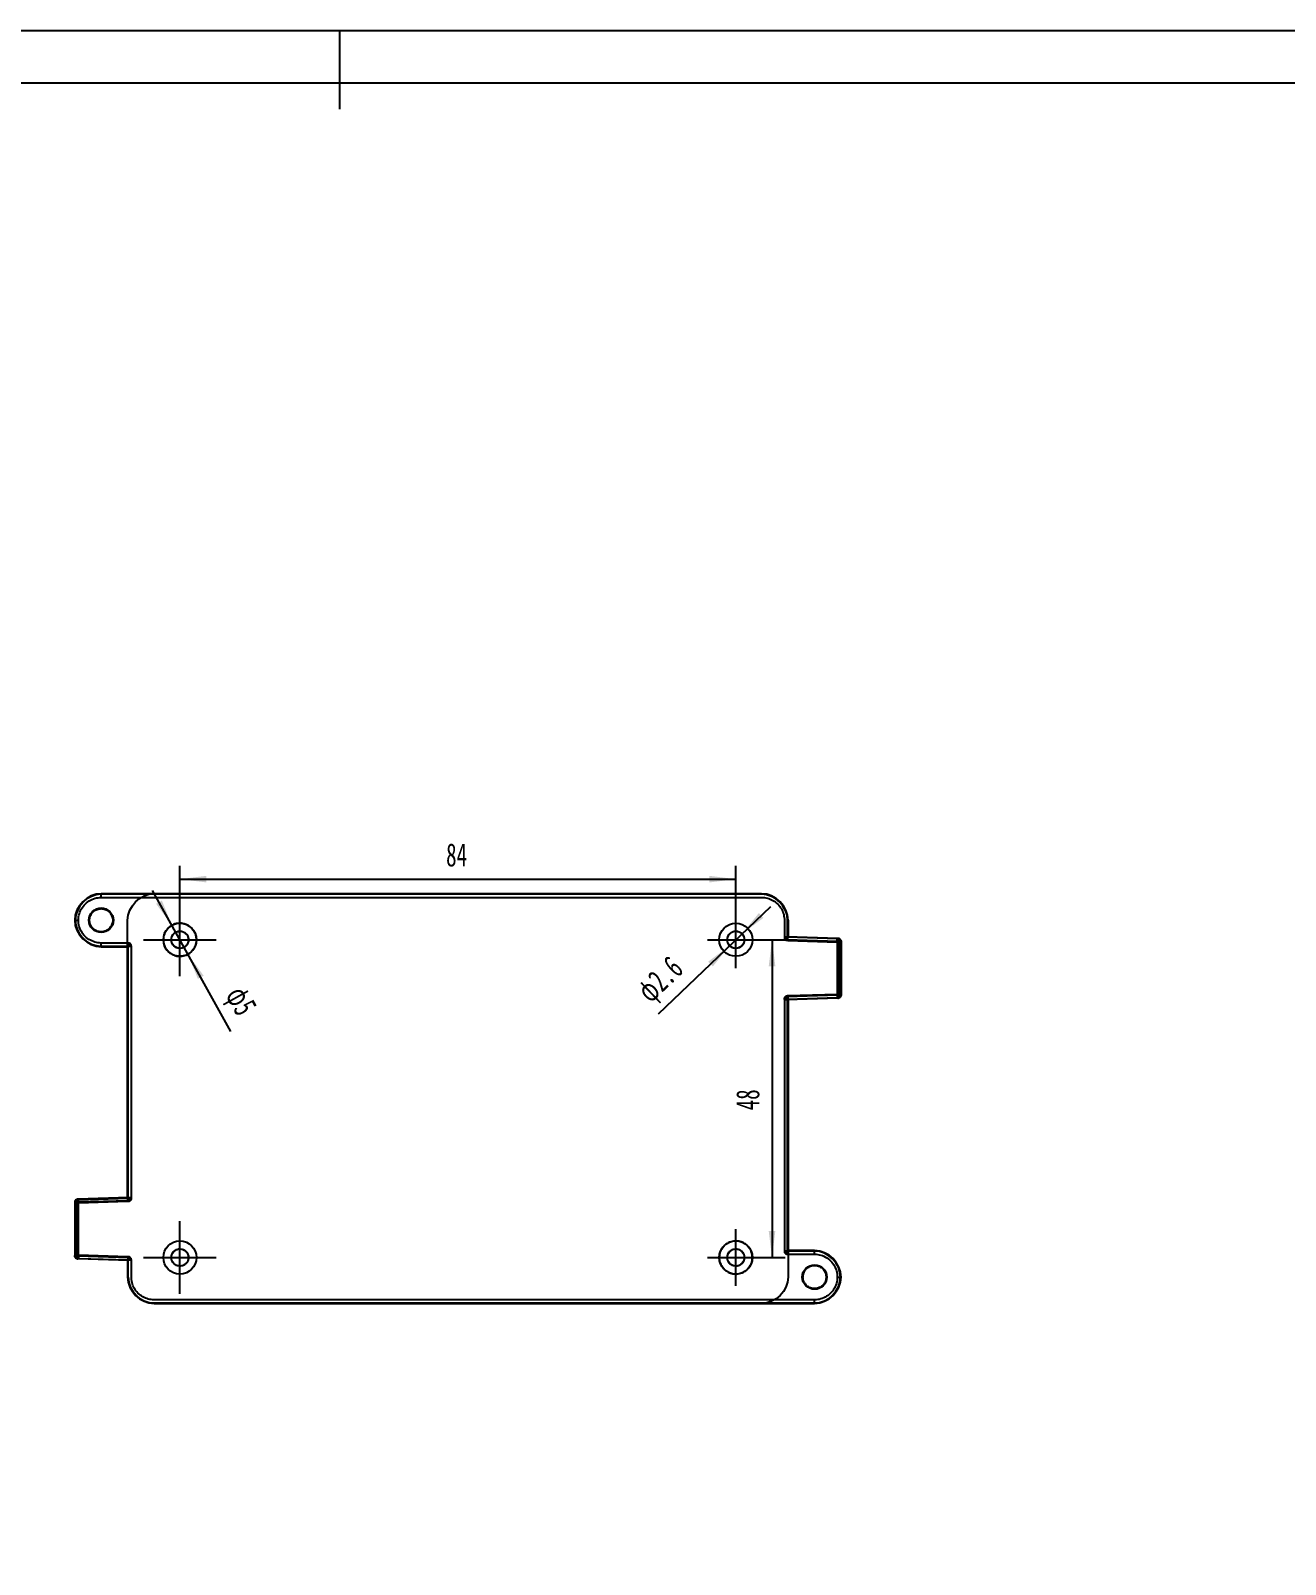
# Model space of a CAD drawing. Header units: millimetres. Extents: x 740 to 1405, y -292 to 177.
# Drawn here: x 1025.5 to 1215, y -54.2 to 177.5 of the extents above; entities that cross this region are included whole.
import ezdxf

# ---------------------------------------------------------------- set-up
doc = ezdxf.new("R2010")
doc.units = ezdxf.units.MM
doc.linetypes.add('EB_DASHDOT', pattern=[39, 30, -3, 3, -3])
doc.layers.get('0').update_dxf_attribs({"lineweight": 0})
for name, color, linetype, lineweight in [('CAXA1', 1, 'EB_DASHDOT', 25), ('CAXA4', 3, 'Continuous', 25), ('图框_内框线', 5, 'Continuous', 50), ('图框_外框线', 7, 'Continuous', 0)]:
    doc.layers.add(name, color=color, linetype=linetype, lineweight=lineweight)
doc.styles.add('标准', font='', dxfattribs={"width": 0.667})
doc.styles.get('标准').set_extended_font_data('FangSong_GB2312')
doc.dimstyles.new('标准', dxfattribs={"dimtxt": 3.5, "dimasz": 4, "dimexe": 2, "dimexo": 0, "dimtad": 1, "dimdsep": 46, "dimtxsty": '标准', "dimcen": 0, "dimdle": 6, "dimazin": 2, "dimtfac": 1, "dimtdec": 3, "dimtmove": 0, "dimatfit": 3, "dimfxl": 0, "dimtolj": 1, "dimtzin": 0, "dimarcsym": 0})

# ---------------------------------------------------------------- blocks, each defined once
blk = doc.blocks.new('*CAXBLOCK78')
at = {"layer": 'CAXA4', "linetype": 'Continuous', "lineweight": 25}
for points in [[(1137.49, 40.13), (1136.99, 36.13), (1137.99, 36.13)], [(1137.49, -7.87), (1136.99, -3.87), (1137.99, -3.87)]]:
    blk.add_hatch(color=0, dxfattribs=at).paths.add_polyline_path(points, flags=0)
at = {"layer": 'CAXA4', "color": 0, "linetype": 'Continuous', "lineweight": 25}
for p, q in [((1136.32, 40.13), (1139.49, 40.13)), ((1137.49, 40.13), (1137.49, -7.87)), ((1136.32, -7.87), (1139.49, -7.87))]:
    blk.add_line(p, q, dxfattribs=at)
at = {"layer": 'CAXA4', "color": 0, "linetype": 'Continuous', "lineweight": 25, "insert": (1132.07, 14.36), "char_height": 3.5, "attachment_point": 1, "rotation": 90, "style": '标准'}
blk.add_mtext('\\fFangSong_GB2312|b0|i0|p34;48', dxfattribs=at)
blk = doc.blocks.new('*CAXBLOCK89')
at = {"layer": 'CAXA4', "linetype": 'Continuous', "lineweight": 25}
for points in [[(1048.02, 49.29), (1052.02, 48.79), (1052.02, 49.79)], [(1132.02, 49.29), (1128.02, 48.79), (1128.02, 49.79)]]:
    blk.add_hatch(color=0, dxfattribs=at).paths.add_polyline_path(points, flags=0)
at = {"layer": 'CAXA4', "color": 0, "linetype": 'Continuous', "lineweight": 25}
for p, q in [((1048.02, 45.63), (1048.02, 51.29)), ((1132.02, 44.43), (1132.02, 51.29)), ((1048.02, 49.29), (1132.02, 49.29))]:
    blk.add_line(p, q, dxfattribs=at)
at = {"layer": 'CAXA4', "color": 0, "linetype": 'Continuous', "lineweight": 25, "insert": (1088.24, 54.71), "char_height": 3.5, "attachment_point": 1, "style": '标准'}
blk.add_mtext('\\fFangSong_GB2312|b0|i0|p34;84', dxfattribs=at)
blk = doc.blocks.new('*CAXBLOCK1617')
at = {"layer": 'CAXA4', "linetype": 'Continuous', "lineweight": 25}
for points in [[(1046.8, 42.32), (1045.3, 46.05), (1044.42, 45.57)], [(1049.23, 37.95), (1051.61, 34.69), (1050.74, 34.21)]]:
    blk.add_hatch(color=0, dxfattribs=at).paths.add_polyline_path(points, flags=0)
at = {"layer": 'CAXA4', "color": 0, "linetype": 'Continuous', "lineweight": 25}
blk.add_line((1055.73, 26.25), (1043.89, 47.56), dxfattribs=at)
at = {"layer": 'CAXA4', "color": 0, "linetype": 'Continuous', "lineweight": 25, "insert": (1057.88, 33.53), "char_height": 3.5, "attachment_point": 1, "rotation": 299.0671, "style": '标准'}
blk.add_mtext('\\fFangSong_GB2312|b0|i0|p34;φ5', dxfattribs=at)
blk = doc.blocks.new('*CAXBLOCK1718')
at = {"layer": 'CAXA4', "linetype": 'Continuous', "lineweight": 25}
for points in [[(1132.96, 41.03), (1136.19, 43.44), (1135.5, 44.16)], [(1131.08, 39.23), (1128.54, 36.1), (1127.84, 36.82)]]:
    blk.add_hatch(color=0, dxfattribs=at).paths.add_polyline_path(points, flags=0)
at = {"layer": 'CAXA4', "color": 0, "linetype": 'Continuous', "lineweight": 25}
blk.add_line((1120.32, 28.92), (1137.29, 45.18), dxfattribs=at)
at = {"layer": 'CAXA4', "color": 0, "linetype": 'Continuous', "lineweight": 25, "insert": (1116.7, 32.96), "char_height": 3.5, "attachment_point": 1, "rotation": 43.7844, "style": '标准'}
blk.add_mtext('\\fFangSong_GB2312|b0|i0|p34;φ2.6', dxfattribs=at)

msp = doc.modelspace()

# ---------------------------------------------------------------- linework, layer by layer
at = {"linetype": 'Continuous', "lineweight": 25}
for p, q in [((1036.117, 46.519), (1036.117, 47.081)), ((1135.917, 47.081), (1036.117, 47.081)), ((1135.917, 46.998), (1036.117, 46.998)), ((1036.117, 46.519), (1135.917, 46.519)), ((1032.117, 43.081), (1032.679, 43.081)), ((1040.117, 1.181), (1040.117, 43.081)), ((1139.355, 43.081), (1139.355, 40.549)), ((1139.835, 40.501), (1139.835, 43.081)), ((1139.917, 43.081), (1139.917, 40.581)), ((1036.117, 39.081), (1036.117, 39.642)), ((1040.151, 39.642), (1036.117, 39.642)), ((1040.538, 39.502), (1040.117, 39.081)), ((1040.151, 39.642), (1040.151, 39.163)), ((1040.36, 39.614), (1040.151, 39.642)), ((1139.355, 40.549), (1139.835, 40.549)), ((1139.355, 40.549), (1139.382, 40.343)), ((1139.49, 40.167), (1139.917, 40.581)), ((1139.663, 40.053), (1139.868, 40.02)), ((1147.447, 39.866), (1139.724, 40.107)), ((1147.432, 40.346), (1139.741, 40.586)), ((1147.35, 40.266), (1139.835, 40.501)), ((1139.868, 40.02), (1139.883, 40.499)), ((1139.868, 40.02), (1147.335, 39.787)), ((1147.335, 39.787), (1147.35, 40.266)), ((1147.335, 39.787), (1147.355, 39.766)), ((1147.35, 40.266), (1147.432, 40.346)), ((1147.355, 39.766), (1147.835, 39.766)), ((1147.355, 39.766), (1147.355, 31.895)), ((1147.542, 40.325), (1147.433, 40.346)), ((1147.917, 39.846), (1147.467, 39.846)), ((1147.467, 39.846), (1147.467, 31.815)), ((1147.917, 39.846), (1147.835, 39.766)), ((1147.835, 31.895), (1147.835, 39.766)), ((1147.917, 39.846), (1147.917, 31.815)), ((1036.117, 39.163), (1040.199, 39.163)), ((1036.117, 39.081), (1040.117, 39.081)), ((1040.199, 1.101), (1040.199, 39.163)), ((1040.679, 39.115), (1040.199, 39.115)), ((1040.679, 39.115), (1040.651, 39.324)), ((1040.679, 1.149), (1040.679, 39.115)), ((1139.382, 31.318), (1139.355, 31.112)), ((1139.355, 31.112), (1139.835, 31.112)), ((1139.355, 31.112), (1139.355, -6.854)), ((1139.49, 31.494), (1139.917, 31.081)), ((1139.868, 31.641), (1139.663, 31.608)), ((1139.724, 31.554), (1147.447, 31.795)), ((1147.432, 31.315), (1139.741, 31.075)), ((1139.835, 31.16), (1147.35, 31.395)), ((1139.835, -6.902), (1139.835, 31.16)), ((1147.335, 31.875), (1139.868, 31.641)), ((1139.868, 31.641), (1139.883, 31.162)), ((1139.917, 31.081), (1139.917, -10.819)), ((1147.355, 31.895), (1147.335, 31.875)), ((1147.335, 31.875), (1147.35, 31.395)), ((1147.432, 31.315), (1147.35, 31.395)), ((1147.355, 31.895), (1147.835, 31.895)), ((1147.433, 31.315), (1147.542, 31.336)), ((1147.917, 31.815), (1147.467, 31.815)), ((1147.917, 31.815), (1147.835, 31.895)), ((1032.117, 0.446), (1032.117, -7.585)), ((1032.117, 0.446), (1032.199, 0.366)), ((1032.117, 0.446), (1032.567, 0.446)), ((1032.199, 0.366), (1032.199, -7.505)), ((1032.679, 0.366), (1032.199, 0.366)), ((1032.601, 0.946), (1032.492, 0.925)), ((1032.567, -7.585), (1032.567, 0.446)), ((1040.309, 0.707), (1032.586, 0.466)), ((1040.294, 1.186), (1032.601, 0.946)), ((1032.601, 0.946), (1032.683, 0.866)), ((1032.679, 0.366), (1032.698, 0.387)), ((1032.679, -7.505), (1032.679, 0.366)), ((1032.683, 0.866), (1040.199, 1.101)), ((1032.698, 0.387), (1032.683, 0.866)), ((1032.698, 0.387), (1040.166, 0.62)), ((1040.544, 0.767), (1040.117, 1.181)), ((1040.166, 0.62), (1040.151, 1.099)), ((1040.166, 0.62), (1040.371, 0.653)), ((1040.679, 1.149), (1040.199, 1.149)), ((1040.652, 0.943), (1040.679, 1.149)), ((1139.355, -6.854), (1139.835, -6.854)), ((1139.355, -6.854), (1139.383, -7.063)), ((1139.495, -7.241), (1139.917, -6.819)), ((1143.917, -6.902), (1139.835, -6.902)), ((1139.883, -7.381), (1139.883, -6.902)), ((1143.917, -6.819), (1139.917, -6.819)), ((1143.917, -7.381), (1143.917, -6.819)), ((1032.117, -7.585), (1032.199, -7.505)), ((1032.117, -7.585), (1032.567, -7.585)), ((1032.679, -7.505), (1032.199, -7.505)), ((1032.492, -8.064), (1032.601, -8.085)), ((1032.586, -7.605), (1040.309, -7.846)), ((1032.683, -8.005), (1032.601, -8.085)), ((1040.294, -8.325), (1032.601, -8.085)), ((1032.698, -7.525), (1032.679, -7.505)), ((1032.698, -7.525), (1032.683, -8.005)), ((1032.683, -8.005), (1040.199, -8.24)), ((1040.166, -7.759), (1032.698, -7.525)), ((1040.544, -7.906), (1040.117, -8.319)), ((1040.117, -8.319), (1040.117, -10.819)), ((1040.166, -7.759), (1040.151, -8.238)), ((1040.371, -7.792), (1040.166, -7.759)), ((1040.199, -10.819), (1040.199, -8.24)), ((1040.679, -8.288), (1040.199, -8.288)), ((1040.679, -8.288), (1040.652, -8.082)), ((1040.679, -10.819), (1040.679, -8.288)), ((1139.673, -7.353), (1139.883, -7.381)), ((1139.883, -7.381), (1143.917, -7.381)), ((1147.355, -10.819), (1147.917, -10.819)), ((1143.917, -14.258), (1044.117, -14.258)), ((1044.117, -14.737), (1143.917, -14.737)), ((1044.117, -14.819), (1143.917, -14.819)), ((1094.017, -14.785), (1086.017, -14.785)), ((1143.917, -14.819), (1143.917, -14.258))]:
    msp.add_line(p, q, dxfattribs=at)
for points in [[(1147.917, 39.845), (1147.9, 39.951), (1147.87, 40.047), (1147.827, 40.13), (1147.773, 40.197)], [(1147.773, 31.464), (1147.827, 31.531), (1147.87, 31.614), (1147.9, 31.71), (1147.917, 31.816)], [(1032.261, 0.797), (1032.207, 0.73), (1032.163, 0.647), (1032.133, 0.551), (1032.117, 0.445)], [(1032.117, -7.584), (1032.133, -7.69), (1032.163, -7.786), (1032.207, -7.869), (1032.261, -7.936)]]:
    msp.add_lwpolyline(points, dxfattribs=at)
for centre, radius in [((1036.117, 43.081), 1.85), ((1048.017, 40.131), 2.5), ((1132.017, 40.131), 2.5), ((1048.017, 40.131), 1.3), ((1132.017, 40.131), 1.3), ((1048.017, -7.869), 2.5), ((1048.017, -7.869), 1.3), ((1132.017, -7.869), 2.5), ((1132.017, -7.869), 1.3), ((1143.917, -10.819), 1.85)]:
    msp.add_circle(centre, radius, dxfattribs=at)
for centre, start, end in [((1040.188, 39.145), 45.58393, 69.86548), ((1040.181, 39.152), 20.13452, 44.41606)]:
    msp.add_arc(centre, 0.5, start, end, dxfattribs=at)
for points in [[(1036.117, 47.081), (1034.022, 47.081), (1032.117, 45.175), (1032.117, 43.081)], [(1036.117, 46.998), (1034.066, 46.998), (1032.199, 45.132), (1032.199, 43.081)], [(1040.117, 43.081), (1040.117, 45.175), (1042.022, 47.081), (1044.117, 47.081)], [(1139.917, 43.081), (1139.917, 45.175), (1138.011, 47.081), (1135.917, 47.081)], [(1139.835, 43.081), (1139.835, 45.132), (1137.968, 46.998), (1135.917, 46.998)], [(1032.117, 43.081), (1032.117, 40.986), (1034.022, 39.081), (1036.117, 39.081)], [(1032.199, 43.081), (1032.199, 41.029), (1034.066, 39.163), (1036.117, 39.163)], [(1147.432, 40.346), (1147.664, 40.338), (1147.917, 40.078), (1147.917, 39.846)], [(1147.917, 31.815), (1147.917, 31.583), (1147.664, 31.323), (1147.432, 31.315)], [(1032.601, 0.946), (1032.369, 0.938), (1032.117, 0.678), (1032.117, 0.446)], [(1147.917, -10.819), (1147.917, -8.725), (1146.011, -6.819), (1143.917, -6.819)], [(1147.835, -10.819), (1147.835, -8.768), (1145.968, -6.902), (1143.917, -6.902)], [(1032.601, -8.085), (1032.369, -8.077), (1032.117, -7.817), (1032.117, -7.585)], [(1040.117, -10.819), (1040.117, -12.914), (1042.022, -14.819), (1044.117, -14.819)], [(1040.199, -10.819), (1040.199, -12.871), (1042.066, -14.737), (1044.117, -14.737)], [(1139.917, -10.819), (1139.917, -12.914), (1138.011, -14.819), (1135.917, -14.819)], [(1143.917, -14.819), (1146.011, -14.819), (1147.917, -12.914), (1147.917, -10.819)], [(1143.917, -14.737), (1145.968, -14.737), (1147.835, -12.871), (1147.835, -10.819)]]:
    msp.add_open_spline(points, degree=3, dxfattribs=at)
for points, knots in [([(1036.117, 39.642), (1035.799, 39.64), (1035.148, 39.733), (1034.248, 40.14), (1033.489, 40.79), (1032.947, 41.628), (1032.666, 42.588), (1032.668, 43.589), (1032.955, 44.547), (1033.501, 45.385), (1034.264, 46.031), (1035.16, 46.433), (1035.805, 46.523), (1036.117, 46.519)], [0, 0, 0, 0, 0.9536754, 1.9416443, 2.9252239, 3.9090745, 4.8962247, 5.8850643, 6.8710032, 7.8547635, 8.8444743, 9.8283521, 10.7648816, 10.7648816, 10.7648816, 10.7648816]), ([(1135.917, 46.519), (1136.21, 46.521), (1136.81, 46.442), (1137.651, 46.095), (1138.383, 45.535), (1138.939, 44.8), (1139.283, 43.963), (1139.359, 43.369), (1139.355, 43.081)], [0, 0, 0, 0, 0.8794972, 1.7898986, 2.6996895, 3.6142486, 4.5214983, 5.3856849, 5.3856849, 5.3856849, 5.3856849]), ([(1034.367, 43.081), (1034.367, 43.278), (1034.435, 43.683), (1034.741, 44.22), (1035.218, 44.624), (1035.801, 44.839), (1036.425, 44.838), (1037.009, 44.625), (1037.489, 44.225), (1037.795, 43.683), (1037.867, 43.271), (1037.867, 43.066)], [0, 0, 0, 0, 0.591691, 1.2049592, 1.817307, 2.4271597, 3.0325169, 3.652259, 4.2549173, 4.8690856, 5.4817784, 5.4817784, 5.4817784, 5.4817784]), ([(1037.867, 43.066), (1037.867, 42.864), (1037.79, 42.457), (1037.474, 41.92), (1036.99, 41.527), (1036.402, 41.316), (1035.78, 41.327), (1035.197, 41.548), (1034.729, 41.96), (1034.427, 42.492), (1034.367, 42.89), (1034.367, 43.081)], [0, 0, 0, 0, 0.6073206, 1.2127758, 1.8315885, 2.441842, 3.0487538, 3.6590949, 4.2733283, 4.8837319, 5.4552833, 5.4552833, 5.4552833, 5.4552833]), ([(1050.516, 40.071), (1050.517, 40.33), (1050.454, 40.842), (1050.131, 41.532), (1049.634, 42.084), (1049, 42.468), (1048.257, 42.659), (1047.449, 42.614), (1046.67, 42.291), (1046.036, 41.729), (1045.613, 40.983), (1045.524, 40.417), (1045.517, 40.131)], [0, 0, 0, 0, 0.776666, 1.5207335, 2.2518483, 2.9722016, 3.7154224, 4.5199961, 5.3570589, 6.1951552, 7.0179879, 7.878401, 7.878401, 7.878401, 7.878401]), ([(1040.151, 39.642), (1040.169, 39.642), (1040.204, 39.642), (1040.258, 39.638), (1040.302, 39.631), (1040.336, 39.623), (1040.36, 39.615), (1040.384, 39.605), (1040.416, 39.591), (1040.455, 39.569), (1040.499, 39.538), (1040.526, 39.515), (1040.538, 39.502)], [0, 0, 0, 0, 0.053495, 0.10699, 0.160485, 0.1872325, 0.21398001, 0.24025561, 0.26653121, 0.31908241, 0.37163361, 0.42418481, 0.42418481, 0.42418481, 0.42418481]), ([(1040.679, 39.115), (1040.679, 39.132), (1040.678, 39.168), (1040.675, 39.222), (1040.668, 39.265), (1040.659, 39.299), (1040.651, 39.324), (1040.641, 39.348), (1040.627, 39.38), (1040.605, 39.418), (1040.575, 39.462), (1040.551, 39.489), (1040.538, 39.502)], [0, 0, 0, 0, 0.053495, 0.10699, 0.160485, 0.1872325, 0.21398001, 0.24025561, 0.26653121, 0.31908241, 0.37163361, 0.42418481, 0.42418481, 0.42418481, 0.42418481]), ([(1045.517, 40.131), (1045.517, 39.88), (1045.587, 39.378), (1045.922, 38.707), (1046.41, 38.166), (1047.042, 37.794), (1047.776, 37.602), (1048.587, 37.649), (1049.363, 37.973), (1050.002, 38.532), (1050.408, 39.263), (1050.51, 39.805), (1050.516, 40.071)], [0, 0, 0, 0, 0.7510937, 1.4921815, 2.2192806, 2.9058572, 3.6630922, 4.4642441, 5.2975494, 6.1417764, 6.9621803, 7.7617991, 7.7617991, 7.7617991, 7.7617991]), ([(1049.318, 40.089), (1049.314, 39.947), (1049.254, 39.652), (1049.021, 39.278), (1048.685, 38.973), (1048.26, 38.844), (1047.81, 38.808), (1047.374, 38.978), (1047, 39.27), (1046.761, 39.68), (1046.712, 39.985), (1046.717, 40.131)], [0, 0, 0, 0, 0.4258122, 0.8787656, 1.3058925, 1.7522359, 2.186607, 2.6360144, 3.1207834, 3.5864957, 4.0240423, 4.0240423, 4.0240423, 4.0240423]), ([(1046.717, 40.131), (1046.718, 40.286), (1046.774, 40.602), (1047.022, 41.014), (1047.411, 41.31), (1047.866, 41.444), (1048.335, 41.429), (1048.734, 41.226), (1049.08, 40.943), (1049.27, 40.533), (1049.315, 40.239), (1049.318, 40.089)], [0, 0, 0, 0, 0.4662011, 0.939198, 1.4109796, 1.8981905, 2.3379067, 2.7803502, 3.2193954, 3.6523555, 4.102022, 4.102022, 4.102022, 4.102022]), ([(1130.716, 40.09), (1130.719, 40.24), (1130.764, 40.534), (1130.955, 40.944), (1131.301, 41.227), (1131.7, 41.43), (1132.169, 41.443), (1132.623, 41.309), (1133.012, 41.014), (1133.26, 40.601), (1133.316, 40.286), (1133.317, 40.131)], [0, 0, 0, 0, 0.4495117, 0.8832497, 1.3215026, 1.7651904, 2.2041661, 2.6905027, 3.1622499, 3.6352244, 4.1009648, 4.1009648, 4.1009648, 4.1009648]), ([(1133.317, 40.131), (1133.322, 39.985), (1133.272, 39.68), (1133.034, 39.27), (1132.659, 38.978), (1132.223, 38.808), (1131.773, 38.844), (1131.348, 38.974), (1131.012, 39.278), (1130.78, 39.653), (1130.719, 39.948), (1130.716, 40.09)], [0, 0, 0, 0, 0.437836, 0.903245, 1.3882112, 1.8384233, 2.2717616, 2.7193233, 3.1456861, 3.5993306, 4.0251088, 4.0251088, 4.0251088, 4.0251088]), ([(1139.355, 40.549), (1139.355, 40.531), (1139.355, 40.496), (1139.359, 40.444), (1139.365, 40.401), (1139.374, 40.367), (1139.381, 40.343), (1139.391, 40.319), (1139.405, 40.288), (1139.425, 40.25), (1139.455, 40.206), (1139.478, 40.18), (1139.49, 40.167)], [0, 0, 0, 0, 0.05253973, 0.10507945, 0.15761918, 0.18388904, 0.2101589, 0.23597905, 0.2617992, 0.3134395, 0.3650798, 0.4167201, 0.4167201, 0.4167201, 0.4167201]), ([(1139.382, 40.343), (1139.398, 40.299), (1139.441, 40.215), (1139.539, 40.115), (1139.62, 40.07), (1139.663, 40.053)], [0, 0, 0, 0, 0.14111196, 0.27780409, 0.41533202, 0.41533202, 0.41533202, 0.41533202]), ([(1139.868, 40.02), (1139.85, 40.02), (1139.815, 40.022), (1139.763, 40.027), (1139.72, 40.035), (1139.687, 40.044), (1139.663, 40.053), (1139.639, 40.063), (1139.609, 40.078), (1139.571, 40.1), (1139.528, 40.131), (1139.502, 40.154), (1139.49, 40.167)], [0, 0, 0, 0, 0.05253973, 0.10507945, 0.15761918, 0.18388904, 0.2101589, 0.23597905, 0.2617992, 0.3134395, 0.3650798, 0.4167201, 0.4167201, 0.4167201, 0.4167201]), ([(1139.724, 40.107), (1139.724, 40.174), (1139.728, 40.29), (1139.723, 40.456), (1139.741, 40.524), (1139.733, 40.586), (1139.741, 40.586)], [0, 0, 0, 0, 0.20057981, 0.3610422, 0.45464875, 0.47968777, 0.47968777, 0.47968777, 0.47968777]), ([(1147.835, 39.766), (1147.835, 39.826), (1147.807, 39.954), (1147.697, 40.118), (1147.537, 40.233), (1147.41, 40.264), (1147.35, 40.266)], [0, 0, 0, 0, 0.18047211, 0.37960747, 0.57907606, 0.75960874, 0.75960874, 0.75960874, 0.75960874]), ([(1147.917, 39.846), (1147.917, 39.906), (1147.89, 40.034), (1147.779, 40.197), (1147.619, 40.313), (1147.493, 40.344), (1147.432, 40.346)], [0, 0, 0, 0, 0.18047211, 0.37960747, 0.57907606, 0.75960874, 0.75960874, 0.75960874, 0.75960874]), ([(1147.432, 40.346), (1147.434, 40.346), (1147.436, 40.341), (1147.438, 40.333), (1147.44, 40.319), (1147.442, 40.301), (1147.444, 40.278), (1147.446, 40.241), (1147.448, 40.187), (1147.45, 40.114), (1147.45, 40.035), (1147.45, 39.951), (1147.448, 39.894), (1147.447, 39.866)], [0, 0, 0, 0, 0.00393161, 0.01276232, 0.02654795, 0.04496185, 0.06762256, 0.09413305, 0.15708731, 0.23057559, 0.31133236, 0.39608898, 0.48157878, 0.48157878, 0.48157878, 0.48157878]), ([(1139.355, 31.112), (1139.355, 31.13), (1139.355, 31.165), (1139.359, 31.217), (1139.365, 31.26), (1139.374, 31.294), (1139.381, 31.318), (1139.391, 31.342), (1139.405, 31.373), (1139.425, 31.411), (1139.455, 31.455), (1139.478, 31.481), (1139.49, 31.494)], [0, 0, 0, 0, 0.05253973, 0.10507945, 0.15761918, 0.18388904, 0.2101589, 0.23597905, 0.2617992, 0.3134395, 0.3650798, 0.4167201, 0.4167201, 0.4167201, 0.4167201]), ([(1139.663, 31.608), (1139.62, 31.591), (1139.539, 31.546), (1139.44, 31.446), (1139.398, 31.362), (1139.382, 31.318)], [0, 0, 0, 0, 0.13806786, 0.27492457, 0.41533163, 0.41533163, 0.41533163, 0.41533163]), ([(1139.868, 31.641), (1139.85, 31.641), (1139.815, 31.639), (1139.763, 31.634), (1139.72, 31.626), (1139.687, 31.617), (1139.663, 31.608), (1139.639, 31.598), (1139.609, 31.583), (1139.571, 31.562), (1139.528, 31.531), (1139.502, 31.507), (1139.49, 31.494)], [0, 0, 0, 0, 0.05253973, 0.10507945, 0.15761918, 0.18388904, 0.2101589, 0.23597905, 0.2617992, 0.3134395, 0.3650798, 0.4167201, 0.4167201, 0.4167201, 0.4167201]), ([(1139.741, 31.075), (1139.73, 31.075), (1139.743, 31.147), (1139.722, 31.217), (1139.727, 31.38), (1139.724, 31.491), (1139.724, 31.554)], [0, 0, 0, 0, 0.03202802, 0.13565399, 0.29010615, 0.47949299, 0.47949299, 0.47949299, 0.47949299]), ([(1147.35, 31.395), (1147.41, 31.397), (1147.537, 31.428), (1147.697, 31.543), (1147.807, 31.707), (1147.835, 31.835), (1147.835, 31.895)], [0, 0, 0, 0, 0.18047211, 0.37960747, 0.57907606, 0.75960874, 0.75960874, 0.75960874, 0.75960874]), ([(1147.432, 31.315), (1147.493, 31.317), (1147.619, 31.348), (1147.779, 31.464), (1147.89, 31.627), (1147.917, 31.755), (1147.917, 31.815)], [0, 0, 0, 0, 0.18047211, 0.37960747, 0.57907606, 0.75960874, 0.75960874, 0.75960874, 0.75960874]), ([(1147.447, 31.795), (1147.448, 31.767), (1147.45, 31.71), (1147.45, 31.626), (1147.45, 31.547), (1147.448, 31.474), (1147.446, 31.42), (1147.444, 31.383), (1147.442, 31.36), (1147.44, 31.342), (1147.438, 31.328), (1147.436, 31.32), (1147.434, 31.315), (1147.432, 31.315)], [0, 0, 0, 0, 0.0854898, 0.17024642, 0.2510032, 0.32449148, 0.38744573, 0.41395623, 0.43661694, 0.45503084, 0.46881646, 0.47764717, 0.48157878, 0.48157878, 0.48157878, 0.48157878]), ([(1032.601, 0.946), (1032.541, 0.944), (1032.415, 0.913), (1032.255, 0.798), (1032.144, 0.634), (1032.117, 0.506), (1032.117, 0.446)], [0, 0, 0, 0, 0.18006004, 0.37910255, 0.57893139, 0.75959925, 0.75959925, 0.75959925, 0.75959925]), ([(1032.683, 0.866), (1032.623, 0.864), (1032.497, 0.833), (1032.337, 0.718), (1032.226, 0.554), (1032.199, 0.426), (1032.199, 0.366)], [0, 0, 0, 0, 0.18047211, 0.37960747, 0.57907606, 0.75960874, 0.75960874, 0.75960874, 0.75960874]), ([(1032.586, 0.466), (1032.585, 0.494), (1032.584, 0.551), (1032.583, 0.635), (1032.584, 0.714), (1032.586, 0.787), (1032.588, 0.841), (1032.59, 0.878), (1032.592, 0.901), (1032.594, 0.919), (1032.596, 0.933), (1032.598, 0.941), (1032.6, 0.946), (1032.601, 0.946)], [0, 0, 0, 0, 0.0854898, 0.17024642, 0.2510032, 0.32449148, 0.38744573, 0.41395623, 0.43661694, 0.45503084, 0.46881646, 0.47764717, 0.48157878, 0.48157878, 0.48157878, 0.48157878]), ([(1040.166, 0.62), (1040.183, 0.62), (1040.218, 0.622), (1040.271, 0.627), (1040.314, 0.635), (1040.347, 0.644), (1040.371, 0.653), (1040.394, 0.663), (1040.425, 0.678), (1040.463, 0.7), (1040.505, 0.731), (1040.531, 0.754), (1040.544, 0.767)], [0, 0, 0, 0, 0.05253973, 0.10507945, 0.15761918, 0.18388904, 0.2101589, 0.23597905, 0.2617992, 0.3134395, 0.3650798, 0.4167201, 0.4167201, 0.4167201, 0.4167201]), ([(1040.293, 1.186), (1040.303, 1.186), (1040.291, 1.114), (1040.311, 1.044), (1040.306, 0.881), (1040.309, 0.77), (1040.309, 0.707)], [0, 0, 0, 0, 0.03202802, 0.13565399, 0.29010615, 0.47949299, 0.47949299, 0.47949299, 0.47949299]), ([(1040.371, 0.653), (1040.414, 0.67), (1040.495, 0.715), (1040.593, 0.816), (1040.636, 0.899), (1040.652, 0.943)], [0, 0, 0, 0, 0.13806786, 0.27492457, 0.41533162, 0.41533162, 0.41533162, 0.41533162]), ([(1040.679, 1.149), (1040.679, 1.131), (1040.678, 1.096), (1040.675, 1.044), (1040.668, 1.001), (1040.66, 0.967), (1040.652, 0.943), (1040.643, 0.919), (1040.629, 0.888), (1040.608, 0.85), (1040.579, 0.806), (1040.556, 0.78), (1040.544, 0.767)], [0, 0, 0, 0, 0.05253973, 0.10507945, 0.15761918, 0.18388904, 0.2101589, 0.23597905, 0.2617992, 0.3134395, 0.3650798, 0.4167201, 0.4167201, 0.4167201, 0.4167201]), ([(1046.717, -7.869), (1046.712, -7.724), (1046.761, -7.419), (1047, -7.009), (1047.374, -6.717), (1047.811, -6.547), (1048.261, -6.583), (1048.686, -6.713), (1049.021, -7.017), (1049.254, -7.392), (1049.315, -7.687), (1049.318, -7.829)], [0, 0, 0, 0, 0.437836, 0.903245, 1.3882112, 1.8384233, 2.2717616, 2.7193233, 3.1456861, 3.5993306, 4.0251088, 4.0251088, 4.0251088, 4.0251088]), ([(1134.517, -7.869), (1134.516, -7.619), (1134.447, -7.117), (1134.111, -6.446), (1133.624, -5.905), (1132.992, -5.533), (1132.257, -5.341), (1131.447, -5.388), (1130.67, -5.712), (1130.031, -6.271), (1129.626, -7.002), (1129.524, -7.544), (1129.517, -7.81)], [0, 0, 0, 0, 0.7510937, 1.4921815, 2.2192806, 2.9058572, 3.6630922, 4.4642441, 5.2975494, 6.1417764, 6.9621803, 7.7617991, 7.7617991, 7.7617991, 7.7617991]), ([(1130.716, -7.91), (1130.719, -7.76), (1130.764, -7.466), (1130.955, -7.056), (1131.301, -6.773), (1131.7, -6.57), (1132.169, -6.557), (1132.623, -6.691), (1133.012, -6.986), (1133.26, -7.399), (1133.316, -7.714), (1133.317, -7.869)], [0, 0, 0, 0, 0.4495117, 0.8832497, 1.3215026, 1.7651904, 2.2041661, 2.6905027, 3.1622499, 3.6352244, 4.1009648, 4.1009648, 4.1009648, 4.1009648]), ([(1139.355, -6.854), (1139.355, -6.871), (1139.355, -6.907), (1139.359, -6.961), (1139.366, -7.004), (1139.375, -7.038), (1139.383, -7.063), (1139.392, -7.087), (1139.407, -7.119), (1139.428, -7.157), (1139.459, -7.201), (1139.483, -7.228), (1139.495, -7.241)], [0, 0, 0, 0, 0.053495, 0.10699, 0.160485, 0.1872325, 0.21398001, 0.24025561, 0.26653121, 0.31908241, 0.37163361, 0.42418481, 0.42418481, 0.42418481, 0.42418481]), ([(1032.117, -7.585), (1032.117, -7.645), (1032.144, -7.772), (1032.254, -7.936), (1032.414, -8.051), (1032.541, -8.083), (1032.601, -8.085)], [0, 0, 0, 0, 0.18006004, 0.37910255, 0.57893139, 0.75959925, 0.75959925, 0.75959925, 0.75959925]), ([(1032.199, -7.505), (1032.199, -7.565), (1032.226, -7.693), (1032.336, -7.857), (1032.497, -7.972), (1032.623, -8.003), (1032.683, -8.005)], [0, 0, 0, 0, 0.18047211, 0.37960747, 0.57907606, 0.75960874, 0.75960874, 0.75960874, 0.75960874]), ([(1032.586, -7.605), (1032.585, -7.633), (1032.584, -7.69), (1032.583, -7.774), (1032.584, -7.853), (1032.586, -7.926), (1032.588, -7.98), (1032.59, -8.017), (1032.592, -8.04), (1032.594, -8.058), (1032.596, -8.072), (1032.598, -8.08), (1032.6, -8.085), (1032.601, -8.085)], [0, 0, 0, 0, 0.0854898, 0.17024642, 0.2510032, 0.32449148, 0.38744573, 0.41395623, 0.43661694, 0.45503084, 0.46881646, 0.47764717, 0.48157878, 0.48157878, 0.48157878, 0.48157878]), ([(1040.166, -7.759), (1040.183, -7.759), (1040.218, -7.761), (1040.271, -7.766), (1040.314, -7.774), (1040.347, -7.783), (1040.371, -7.792), (1040.394, -7.802), (1040.425, -7.817), (1040.463, -7.838), (1040.505, -7.869), (1040.531, -7.893), (1040.544, -7.906)], [0, 0, 0, 0, 0.05253973, 0.10507945, 0.15761918, 0.18388904, 0.2101589, 0.23597905, 0.2617992, 0.3134395, 0.3650798, 0.4167201, 0.4167201, 0.4167201, 0.4167201]), ([(1040.309, -7.846), (1040.309, -7.913), (1040.306, -8.029), (1040.31, -8.195), (1040.293, -8.263), (1040.301, -8.325), (1040.293, -8.325)], [0, 0, 0, 0, 0.20057981, 0.3610422, 0.45464875, 0.47968777, 0.47968777, 0.47968777, 0.47968777]), ([(1040.652, -8.082), (1040.636, -8.038), (1040.593, -7.954), (1040.495, -7.854), (1040.414, -7.809), (1040.371, -7.792)], [0, 0, 0, 0, 0.14111196, 0.27780409, 0.41533202, 0.41533202, 0.41533202, 0.41533202]), ([(1040.679, -8.288), (1040.679, -8.27), (1040.678, -8.235), (1040.675, -8.183), (1040.668, -8.14), (1040.66, -8.106), (1040.652, -8.082), (1040.643, -8.058), (1040.629, -8.027), (1040.608, -7.989), (1040.579, -7.945), (1040.556, -7.919), (1040.544, -7.906)], [0, 0, 0, 0, 0.05253973, 0.10507945, 0.15761918, 0.18388904, 0.2101589, 0.23597905, 0.2617992, 0.3134395, 0.3650798, 0.4167201, 0.4167201, 0.4167201, 0.4167201]), ([(1049.318, -7.829), (1049.315, -7.979), (1049.27, -8.273), (1049.079, -8.683), (1048.733, -8.966), (1048.333, -9.169), (1047.865, -9.182), (1047.411, -9.048), (1047.021, -8.753), (1046.774, -8.34), (1046.718, -8.025), (1046.717, -7.869)], [0, 0, 0, 0, 0.4495117, 0.8832497, 1.3215026, 1.7651904, 2.2041661, 2.6905027, 3.1622499, 3.6352244, 4.1009648, 4.1009648, 4.1009648, 4.1009648]), ([(1129.517, -7.81), (1129.517, -8.069), (1129.579, -8.581), (1129.903, -9.271), (1130.399, -9.823), (1131.034, -10.207), (1131.777, -10.398), (1132.585, -10.353), (1133.363, -10.03), (1133.998, -9.468), (1134.42, -8.722), (1134.51, -8.156), (1134.517, -7.869)], [0, 0, 0, 0, 0.776666, 1.5207335, 2.2518483, 2.9722016, 3.7154224, 4.5199961, 5.3570589, 6.1951552, 7.0179879, 7.878401, 7.878401, 7.878401, 7.878401]), ([(1133.317, -7.869), (1133.322, -8.015), (1133.272, -8.32), (1133.034, -8.73), (1132.659, -9.022), (1132.223, -9.192), (1131.773, -9.156), (1131.348, -9.026), (1131.012, -8.722), (1130.78, -8.347), (1130.719, -8.052), (1130.716, -7.91)], [0, 0, 0, 0, 0.437836, 0.903245, 1.3882112, 1.8384233, 2.2717616, 2.7193233, 3.1456861, 3.5993306, 4.0251088, 4.0251088, 4.0251088, 4.0251088]), ([(1139.383, -7.063), (1139.399, -7.107), (1139.443, -7.191), (1139.544, -7.292), (1139.629, -7.337), (1139.673, -7.353)], [0, 0, 0, 0, 0.14052208, 0.27978227, 0.42272209, 0.42272209, 0.42272209, 0.42272209]), ([(1139.883, -7.381), (1139.865, -7.381), (1139.829, -7.381), (1139.776, -7.377), (1139.732, -7.37), (1139.698, -7.362), (1139.673, -7.354), (1139.649, -7.344), (1139.618, -7.329), (1139.579, -7.308), (1139.535, -7.277), (1139.508, -7.254), (1139.495, -7.241)], [0, 0, 0, 0, 0.053495, 0.10699, 0.160485, 0.1872325, 0.21398001, 0.24025561, 0.26653121, 0.31908241, 0.37163361, 0.42418481, 0.42418481, 0.42418481, 0.42418481]), ([(1142.167, -10.819), (1142.167, -10.622), (1142.235, -10.217), (1142.541, -9.68), (1143.018, -9.276), (1143.601, -9.061), (1144.225, -9.062), (1144.809, -9.275), (1145.289, -9.675), (1145.595, -10.217), (1145.667, -10.629), (1145.667, -10.834)], [0, 0, 0, 0, 0.591691, 1.2049592, 1.817307, 2.4271597, 3.0325169, 3.652259, 4.2549173, 4.8690856, 5.4817784, 5.4817784, 5.4817784, 5.4817784]), ([(1143.917, -7.381), (1144.235, -7.379), (1144.886, -7.471), (1145.786, -7.878), (1146.544, -8.529), (1147.086, -9.367), (1147.368, -10.327), (1147.365, -11.328), (1147.079, -12.286), (1146.533, -13.124), (1145.77, -13.77), (1144.873, -14.172), (1144.229, -14.262), (1143.917, -14.258)], [0, 0, 0, 0, 0.9536754, 1.9416443, 2.9252239, 3.9090745, 4.8962247, 5.8850643, 6.8710032, 7.8547635, 8.8444743, 9.8283521, 10.7648816, 10.7648816, 10.7648816, 10.7648816]), ([(1044.117, -14.258), (1043.824, -14.26), (1043.224, -14.181), (1042.383, -13.834), (1041.65, -13.274), (1041.095, -12.539), (1040.751, -11.702), (1040.675, -11.108), (1040.679, -10.819)], [0, 0, 0, 0, 0.8794972, 1.7898986, 2.6996895, 3.6142486, 4.5214983, 5.3856849, 5.3856849, 5.3856849, 5.3856849]), ([(1145.667, -10.834), (1145.667, -11.036), (1145.59, -11.443), (1145.274, -11.98), (1144.79, -12.373), (1144.202, -12.584), (1143.58, -12.573), (1142.997, -12.352), (1142.529, -11.94), (1142.227, -11.408), (1142.167, -11.01), (1142.167, -10.819)], [0, 0, 0, 0, 0.6073206, 1.2127758, 1.8315885, 2.441842, 3.0487538, 3.6590949, 4.2733283, 4.8837319, 5.4552833, 5.4552833, 5.4552833, 5.4552833])]:
    msp.add_open_spline(points, degree=3, knots=knots, dxfattribs=at)
at = {"layer": 'CAXA1', "linetype": 'EB_DASHDOT', "lineweight": 25}
for p, q in [((1048.017, 34.631), (1048.017, 45.631)), ((1132.017, 35.831), (1132.017, 44.431)), ((1042.517, 40.131), (1053.517, 40.131)), ((1127.717, 40.131), (1136.317, 40.131)), ((1048.017, -13.369), (1048.017, -2.369)), ((1132.017, -12.169), (1132.017, -3.569)), ((1042.517, -7.869), (1053.517, -7.869)), ((1127.717, -7.869), (1136.317, -7.869))]:
    msp.add_line(p, q, dxfattribs=at)
at = {"layer": '图框_内框线', "color": 0, "linetype": 'Continuous', "lineweight": 25}
for points in [[(1072.174, 165.604), (1072.174, 177.464)], [(759.482, -284.262), (1396.726, -284.262), (1396.726, 169.557), (759.482, 169.557), (759.482, -284.262)]]:
    msp.add_lwpolyline(points, dxfattribs=at)
at = {"layer": '图框_外框线', "color": 0, "linetype": 'Continuous', "lineweight": 25}
msp.add_lwpolyline([(739.716, -292.168), (1404.632, -292.168), (1404.632, 177.464), (739.716, 177.464), (739.716, -292.168)], dxfattribs=at)

# ---------------------------------------------------------------- dimensions: what is measured, and where the dimension line sits
at = {"layer": 'CAXA4'}
for base, p1, p2, angle, text, picture, middle in [((1090.017, 49.292), (1048.017, 45.631), (1132.017, 44.431), 180, '\\fFangSong_GB2312;84', '*CAXBLOCK89', (1090.017, 52.315)), ((1137.488, 16.131), (1136.317, 40.131), (1136.317, -7.869), 90, '\\fFangSong_GB2312;48', '*CAXBLOCK78', (1134.466, 16.131))]:
    dim = msp.add_linear_dim(base=base, p1=p1, p2=p2, angle=angle, text=text, dimstyle='标准', dxfattribs=at)
    dim.commit()
    dim.dimension.update_dxf_attribs({"geometry": picture, "text_midpoint": middle})
for p1, p2, text, picture, middle in [((1046.802, 42.316), (1049.231, 37.945), '\\fFangSong_GB2312;φ5', '*CAXBLOCK1617', (1057.039, 30.121)), ((1132.955, 41.03), (1131.078, 39.231), '\\fFangSong_GB2312;φ2.6', '*CAXBLOCK1718', (1121.625, 34.357))]:
    dim = msp.add_diameter_dim_2p(p1=p1, p2=p2, text=text, dimstyle='标准', dxfattribs=at)
    dim.commit()
    dim.dimension.update_dxf_attribs({"geometry": picture, "text_midpoint": middle})

doc.saveas('drawing.dxf')
